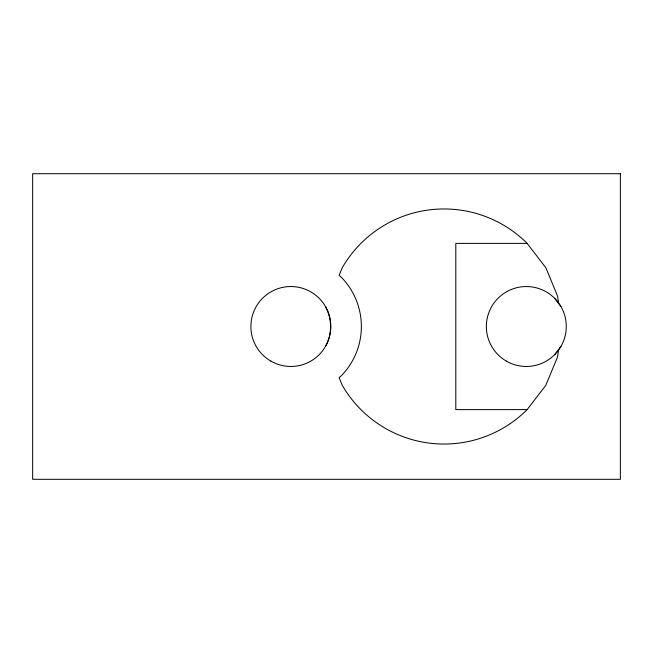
<?xml version="1.0" encoding="UTF-8"?>
<svg xmlns="http://www.w3.org/2000/svg" width="653" height="653" viewBox="0 0 653 653"><rect width="100%" height="100%" fill="white"/><g stroke="black" fill="none" stroke-linecap="round" stroke-linejoin="round"><path stroke-width="0.98" d="M558.544 349.592L557.572 356.922L545.835 385.27L527.151 409.611L455.794 409.611L455.794 243.389L527.151 243.389L545.835 267.73L557.572 296.078L558.544 303.408M325.455 346.482C332.287 334.181 332.287 318.819 325.455 306.518M554.577 354.759L560.927 346.482M554.577 298.241L560.927 306.518M527.151 409.611A117.54 117.54 0 0 1 342.245 385.27L339.078 377.622L340.719 376.365A70.524 70.524 0 0 0 340.719 276.635L339.078 275.378L342.245 267.73A117.54 117.54 0 0 1 527.151 243.389M620.35 173.698L32.65 173.698L32.65 479.302L620.35 479.302L620.35 173.698M270.864 361.109A39.964 39.964 0 0 0 330.81 326.5A39.964 39.964 0 0 0 270.864 291.891A39.964 39.964 0 0 0 270.864 361.109M506.336 361.109A39.964 39.964 0 0 0 566.282 326.5A39.964 39.964 0 0 0 506.336 291.891A39.964 39.964 0 0 0 506.336 361.109"/></g></svg>
